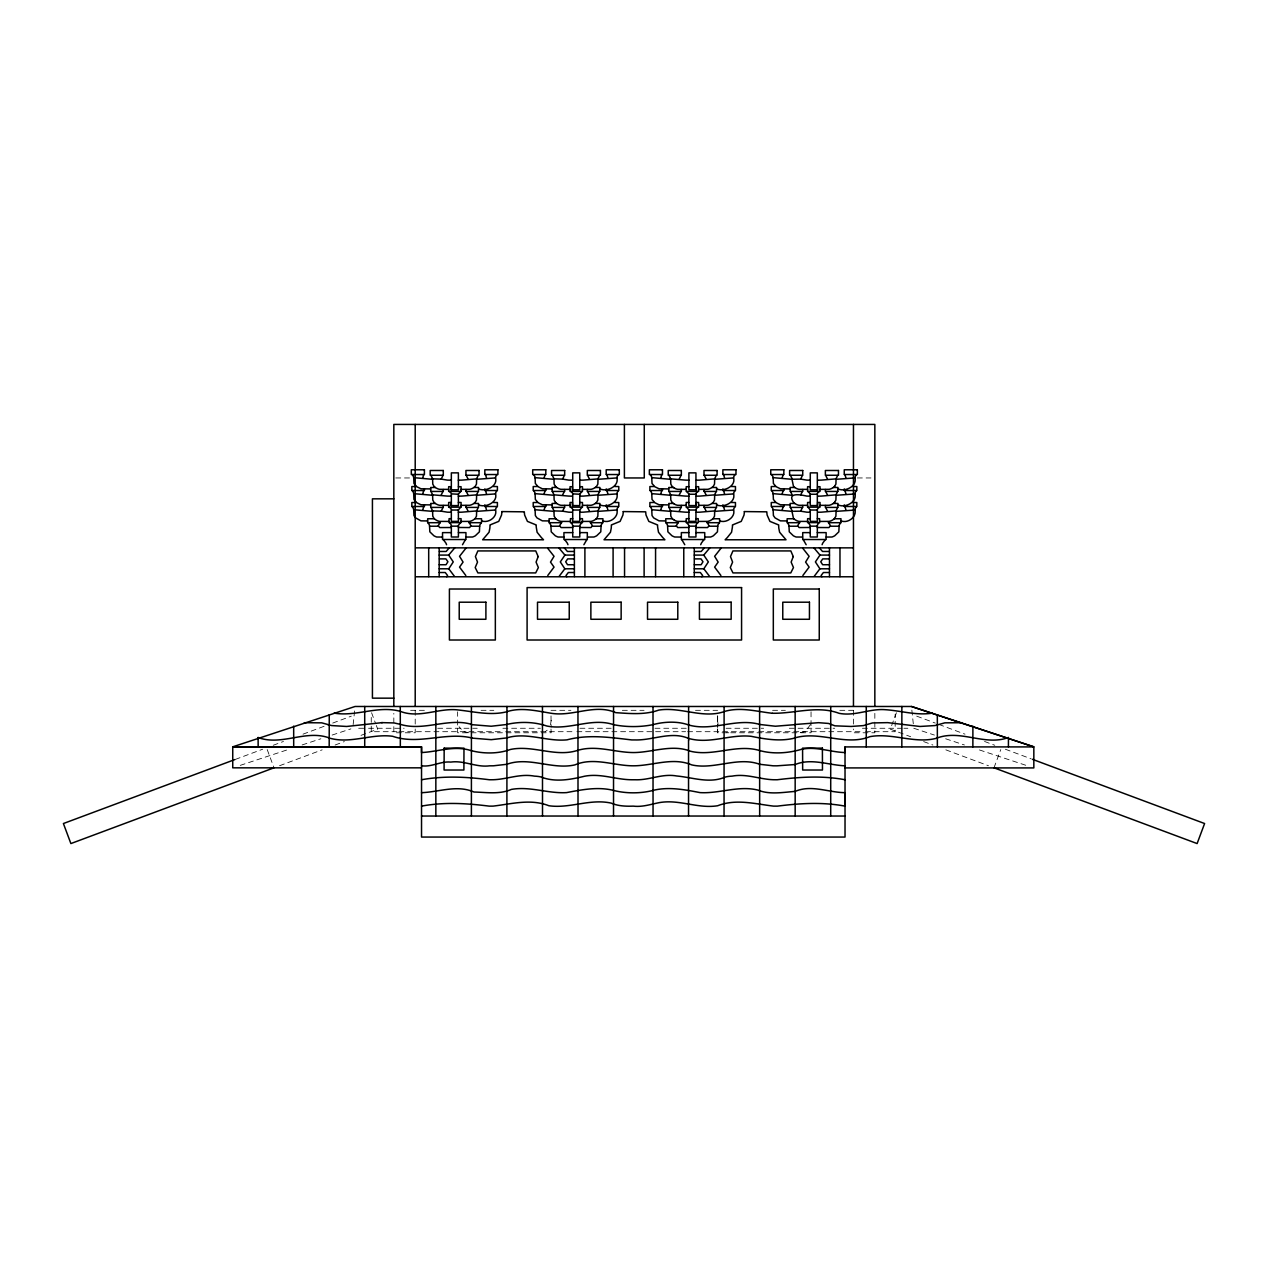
<?xml version="1.0" encoding="UTF-8"?>
<svg xmlns="http://www.w3.org/2000/svg" width="1268" height="1268" viewBox="0 0 1268 1268"><rect width="100%" height="100%" fill="white"/><g stroke="black" fill="none" stroke-linecap="round" stroke-linejoin="round"><path stroke-width="0.75" stroke-dasharray="5 3.75" d="M551.168 720.319L550.534 724.63M353.138 724.63L354.691 710.112M896.428 712.743L890.31 729.148L910.678 736.74M993.985 767.806L1000.785 749.594M810.41 724.63L805.418 731.446L799.696 732.777M545.541 731.446L547.174 730.209M235.341 759.405L262.635 749.229M273.206 745.283L283.461 741.463M303.004 734.172L329.157 724.408M332.723 723.077L351.299 716.151M279.562 765.729L322.151 749.848M335.101 745.029L344.357 741.574M361.015 735.361L377.69 729.148L376.327 725.502M240.238 765.365L287.123 749.895M302.117 744.95L320.867 738.769M332.121 735.06L350.887 728.878M395.759 477.957L411.323 477.957M857.342 477.957L870.957 477.957M410.626 710.318L426.777 710.318M481.063 710.318L493.823 710.318M551.009 710.318L570.933 710.318M622.334 710.318L644.081 710.318M695.498 710.318L717.656 710.318M772.592 710.318L785.367 710.318M839.812 710.318L855.789 710.318M358.685 728.26L366.579 728.26M368.56 728.26L404.112 728.26M437.698 728.26L477.212 728.26M502.889 728.26L540.422 728.26M579.936 728.26L611.541 728.26M655.001 728.26L686.606 728.26M726.104 728.26L763.637 728.26M789.33 728.26L834.756 728.26M862.414 728.26L901.928 728.26M903.894 728.26L907.856 728.26M396.947 731.699L371.255 731.699L371.255 714.201M398.929 731.699L503.713 731.699M505.694 731.699L574.895 731.699M576.861 731.699L685.608 731.699M687.589 731.699L756.774 731.699M758.755 731.699L863.54 731.699M865.521 731.699L895.176 731.699L895.176 714.201M726.897 732.73L728.831 732.777M468.97 732.777L463.248 731.446L459.095 726.754M913.768 728.26L934.405 735.075M945.659 738.784L964.425 744.982M979.435 749.943L1026.319 765.444M916.701 716.151L935.277 723.077M938.843 724.408L964.996 734.172M984.539 741.463L994.794 745.283M1005.365 749.229L1031.138 758.835M923.643 741.574L932.899 745.029M945.849 749.848L988.438 765.729M371.572 712.743L375.645 723.679M267.215 749.594L274.015 767.806M718.132 724.63L717.498 720.319M911.85 710.112L913.388 724.63M874.841 713.361L874.841 732.777L853.459 732.777L853.459 729.037M853.459 710.318L853.459 727.166M811.044 711.823L811.044 732.777L717.498 732.777L717.498 729.037M717.656 715.929L717.656 727.166M717.656 729.037L717.656 732.777M717.498 715.929L717.498 727.166M551.009 715.929L551.168 727.166M551.009 729.037L551.168 732.777L457.637 732.777L457.637 711.823M415.207 710.318L415.207 727.166M415.207 729.037L415.207 732.777L393.825 732.777L393.825 713.361"/><path stroke-width="1.5" d="M364.724 746.884L364.708 706.482M471.427 706.482L471.395 815.784M329.189 746.868L329.252 714.708M428.045 522.812L429.234 524.651A8.448 8.448 0 0 1 429.551 526.204L429.836 531.831L433.941 535.793A20.225 20.225 0 0 0 436.683 537.014L442.532 537.061M451.345 527.52L439.679 527.567L438.268 525.697L440.044 522.606M486.484 477.957L485.739 475.215A6.213 6.213 0 0 0 485.042 474.327M486.484 493.934L485.739 491.191A6.213 6.213 0 0 0 485.042 490.304M486.484 510.021L485.739 507.279A6.213 6.213 0 0 0 485.042 506.392M549.424 522.812L550.613 524.651A8.448 8.448 0 0 1 550.93 526.204L551.215 531.831L555.321 535.793A20.225 20.225 0 0 0 558.063 537.014L563.927 537.061M572.724 527.52L561.058 527.567L559.648 525.697L561.423 522.606M607.863 493.934L607.118 491.191A6.213 6.213 0 0 0 606.421 490.304M607.863 477.957L607.118 475.215A6.213 6.213 0 0 0 606.421 474.327M607.863 510.021L607.118 507.279A6.213 6.213 0 0 0 606.421 506.392M666.096 522.812L667.285 524.651A8.448 8.448 0 0 1 667.602 526.204L667.887 531.831L671.992 535.793A20.225 20.225 0 0 0 674.734 537.014L681.106 537.061M688.889 527.472L677.667 527.567L676.319 525.697L678.095 522.606M724.535 477.957L723.79 475.215A6.213 6.213 0 0 0 723.093 474.327M724.535 493.934L723.79 491.191A6.213 6.213 0 0 0 723.093 490.304M724.535 510.021L723.79 507.279A6.213 6.213 0 0 0 723.093 506.392M787.476 522.812L788.664 524.651A8.448 8.448 0 0 1 788.981 526.204L789.267 531.831L793.372 535.793A20.225 20.225 0 0 0 796.13 537.014L802.486 537.061M810.268 527.472L799.062 527.567L797.699 525.697L799.474 522.606M845.915 493.934L845.17 491.191A6.213 6.213 0 0 0 844.472 490.304M845.915 477.957L845.17 475.215A6.213 6.213 0 0 0 844.472 474.327M845.915 510.021L845.17 507.279A6.213 6.213 0 0 0 844.472 506.392M448.666 505.361L439.6 505.298A11.761 11.761 0 0 1 437.508 504.664L436.255 504.046A13.108 13.108 0 0 1 434.052 502.382L432.768 500.083L432.578 494.583M448.666 489.385L439.6 489.321A11.761 11.761 0 0 1 437.508 488.687L436.255 488.069A13.108 13.108 0 0 1 434.052 486.405L432.768 484.107L432.578 478.559M448.666 521.449L439.6 521.386A11.761 11.761 0 0 1 437.508 520.752L436.255 520.134A13.108 13.108 0 0 1 434.052 518.469L432.768 516.171L432.578 510.624M555.463 486.373L554.148 484.107L553.957 478.559M555.463 502.35L554.148 500.083L553.957 494.583M555.463 518.438L554.148 516.171L553.957 510.624M674.322 504.03A13.108 13.108 0 0 1 672.103 502.382L670.82 500.083L670.629 494.583M674.322 488.053A13.108 13.108 0 0 1 672.103 486.405L670.82 484.107L670.629 478.559M674.322 520.118A13.108 13.108 0 0 1 672.103 518.469L670.82 516.171L670.629 510.624M792.009 478.559L790.503 475.452M792.009 494.583L790.503 491.429M792.009 510.624L790.503 507.517M450.917 480.16A105.339 105.339 0 0 1 447.35 480.112L441.232 479.114L443.055 475.262M441.201 495.011L443.055 491.239M450.917 512.224A105.339 105.339 0 0 1 447.35 512.177L441.232 511.178L443.055 507.311M572.296 480.16A105.339 105.339 0 0 1 568.73 480.112L562.612 479.114L564.434 475.262M562.58 495.011L564.434 491.239M572.296 512.224A105.339 105.339 0 0 1 568.73 512.177L562.612 511.178L564.434 507.311M679.252 479.035L681.106 475.262M679.252 495.011L681.106 491.239M679.252 511.099L681.106 507.311M810.347 480.16A105.339 105.339 0 0 1 806.781 480.112L800.663 479.114L802.486 475.262M800.631 495.011L802.486 491.239M810.347 512.224A105.339 105.339 0 0 1 806.781 512.177L800.663 511.178L802.486 507.311M432.562 479.304L413.701 477.656L413.954 483.488L416.807 486.754L420.96 488.782L430.708 488.925M432.562 495.281L413.701 493.648L413.954 499.465L416.807 502.73L420.96 504.759L430.708 504.902M432.562 511.369L413.701 509.72L413.954 515.553L415.587 517.883L420.96 520.847L427.554 520.942M553.957 479.304L535.08 477.656L535.35 483.488L538.187 486.754L542.339 488.782L552.087 488.925M553.957 495.281L535.08 493.648L535.35 499.465L538.187 502.73L542.339 504.759L552.087 504.902M553.957 511.369L535.08 509.72L535.35 515.553L536.966 517.883L542.339 520.847L548.933 520.942M670.629 479.304L651.752 477.656L652.021 483.488L654.859 486.754L659.011 488.782L668.759 488.925M670.629 495.281L651.752 493.648L652.021 499.465L654.859 502.73L659.011 504.759L668.759 504.902M670.629 511.369L651.752 509.72L652.021 515.553L653.638 517.883L659.011 520.847L665.605 520.942M792.009 479.304L773.131 477.656L773.401 483.488L776.238 486.754L780.391 488.782L790.138 488.925M792.009 495.281L773.131 493.648L773.401 499.465L776.238 502.73L780.391 504.759L790.138 504.902M792.009 511.369L773.131 509.72L773.401 515.553L775.033 517.883L780.391 520.847L786.984 520.942M461.076 489.385L469.62 489.321A11.761 11.761 0 0 0 471.728 488.687L472.964 488.069A13.108 13.108 0 0 0 475.183 486.405L476.467 484.107L476.657 478.559M461.076 505.361L469.62 505.298A11.761 11.761 0 0 0 471.728 504.664L472.964 504.046A13.108 13.108 0 0 0 475.183 502.382L476.467 500.083L476.657 494.536M460.569 521.449L469.62 521.386A11.761 11.761 0 0 0 471.728 520.752L472.964 520.134A13.108 13.108 0 0 0 475.183 518.469L476.467 516.171L476.657 510.624M582.456 489.385L591.015 489.321A11.761 11.761 0 0 0 593.107 488.687L594.359 488.069A13.108 13.108 0 0 0 596.562 486.405L597.846 484.107L598.036 478.559M582.456 505.361L591.015 505.298A11.761 11.761 0 0 0 593.107 504.664L594.359 504.046A13.108 13.108 0 0 0 596.562 502.382L597.846 500.083L598.036 494.536M581.949 521.449L591.015 521.386A11.761 11.761 0 0 0 593.107 520.752L594.359 520.134A13.108 13.108 0 0 0 596.562 518.469L597.846 516.171L598.036 510.624M698.62 489.385L707.671 489.321A11.761 11.761 0 0 0 709.779 488.687L711.015 488.069A13.108 13.108 0 0 0 713.234 486.405L714.518 484.107L714.708 478.559M698.62 505.361L707.671 505.298A11.761 11.761 0 0 0 709.779 504.664L711.015 504.046A13.108 13.108 0 0 0 713.234 502.382L714.518 500.083L714.708 494.536M698.62 521.449L707.671 521.386A11.761 11.761 0 0 0 709.779 520.752L711.015 520.134A13.108 13.108 0 0 0 713.234 518.469L714.518 516.171L714.708 510.624M834.582 486.373L835.897 484.107L836.087 478.559M834.582 502.35L835.897 500.083L836.087 494.536M834.582 518.438L835.897 516.171L836.087 510.624M795.163 815.784L795.163 724.662M695.942 526.474L696.005 525.507A3.709 3.709 0 0 1 696.37 524.366L697.495 522.733M817.321 526.474L817.385 525.507A3.709 3.709 0 0 1 817.749 524.366L818.874 522.733M458.398 526.157L451.345 526.157L451.345 536.998L458.398 536.998L458.445 525.348L460.3 522.733M579.777 526.157L572.724 526.157L572.724 536.998L579.777 536.998L579.825 525.348L581.679 522.733M688.889 502.477L686.21 502.477L686.21 507.168L698.62 507.168L698.62 502.477L696.275 502.477L696.275 505.583L688.889 505.583L688.841 493.886L686.59 491.477M697.86 507.248L696.322 508.658A2.219 2.219 0 0 0 695.958 509.641L695.942 521.386L688.889 521.37L688.889 509.863L686.59 507.248M810.268 502.477L807.589 502.477L807.589 507.168L820.016 507.168L820.016 502.477L817.654 502.477L817.654 505.583L810.268 505.583L810.22 493.886L807.97 491.477M819.255 507.248L817.717 508.658A2.219 2.219 0 0 0 817.337 509.641L817.321 521.386L810.268 521.37L810.268 509.863L807.97 507.248M695.942 505.615L695.958 493.87A2.219 2.219 0 0 1 696.322 492.887L697.86 491.477M817.321 505.615L817.337 493.87A2.219 2.219 0 0 1 817.701 492.887L819.255 491.477M449.411 507.248L450.964 508.658A2.219 2.219 0 0 1 451.329 509.641L451.345 521.386L458.398 521.37L458.398 509.863L460.696 507.248M570.806 507.248L572.344 508.658A2.219 2.219 0 0 1 572.708 509.641L572.724 521.386L579.777 521.37L579.777 509.863L582.075 507.248M476.657 478.749L478.179 475.452M476.657 494.726L478.179 491.429M476.657 510.798L478.179 507.517M598.068 478.654L599.558 475.452M598.068 494.631L599.558 491.429M598.068 510.719L599.558 507.517M714.708 478.749L716.23 475.452M714.708 494.726L716.23 491.429M714.708 510.798L716.23 507.517M836.103 478.749L837.609 475.452M836.103 494.726L837.609 491.429M836.103 510.798L837.609 507.517M462.503 544.717L465.514 539.518M583.882 544.717L586.91 539.518M469.192 522.606L470.967 525.697L469.62 527.567L458.398 527.472M590.571 522.606L592.346 525.697L590.999 527.567L579.777 527.472M707.243 522.606L709.018 525.697L707.607 527.567L695.942 527.52M828.622 522.606L830.397 525.697L828.987 527.567L817.321 527.52M446.78 576.781L447.556 575.498L445.258 572.518L439.188 572.518M701.854 576.781L702.63 575.498L700.348 572.518L694.278 572.518M439.188 568.793L448.761 568.793L453.262 561.914L448.682 555.083L439.188 555.083M694.278 568.793L703.835 568.793L708.352 561.914L703.756 555.083L694.278 555.083M574.388 555.083L564.91 555.083L560.313 561.914L564.831 568.793L574.388 568.793M829.478 555.083L819.984 555.083L815.403 561.914L819.905 568.793L829.478 568.793M547.76 575.498L554.037 567.113L550.502 562.089L554.037 556.319L547.76 548.347M802.85 575.498L809.127 567.113L805.592 562.089L809.127 556.319L802.85 548.347M559.204 576.243L564.831 568.793M814.278 576.243L819.905 568.793M465.816 548.347L459.539 556.319L463.074 562.089L459.539 567.113L465.816 575.498M720.906 548.347L714.629 556.319L718.163 562.089L714.629 567.113L720.906 575.498M448.682 555.083L454.752 547.855M703.756 555.083L709.826 547.855M449.268 547.855L446.146 551.469L439.425 551.469M704.342 547.855L701.236 551.469L694.499 551.469M704.057 539.518L701.521 542.878A9.938 9.938 0 0 0 700.713 544.717M825.436 539.518L822.9 542.878A9.938 9.938 0 0 0 822.092 544.717M937.226 738.055C915.417 744.332 892.498 732.539 869.927 736.645C845.36 746.456 819.667 730.431 794.545 737.992M497.04 474.533L495.851 476.372A8.448 8.448 0 0 0 495.534 477.925L476.657 479.304M497.04 490.51L495.851 492.349A8.448 8.448 0 0 0 495.534 493.902L476.657 495.281M497.04 506.598L495.851 508.436A8.448 8.448 0 0 0 495.534 509.99L476.657 511.369M481.19 522.812L480.001 524.651A8.448 8.448 0 0 0 479.684 526.204L479.399 531.831L475.294 535.793A20.225 20.225 0 0 1 472.536 537.014L466.18 537.061M618.419 474.533L617.231 476.372A8.448 8.448 0 0 0 616.914 477.925L598.052 479.304M618.419 490.51L617.231 492.349A8.448 8.448 0 0 0 616.914 493.902L598.052 495.281M618.419 506.598L617.231 508.436A8.448 8.448 0 0 0 616.914 509.99L598.052 511.369M602.569 522.812L601.381 524.651A8.448 8.448 0 0 0 601.064 526.204L600.778 531.831L596.673 535.793A20.225 20.225 0 0 1 593.931 537.014L587.559 537.061M735.091 474.533L733.903 476.372A8.448 8.448 0 0 0 733.586 477.925L714.708 479.304M735.091 490.51L733.903 492.349A8.448 8.448 0 0 0 733.586 493.902L714.708 495.281M735.091 506.598L733.903 508.436A8.448 8.448 0 0 0 733.586 509.99L714.708 511.369M719.241 522.812L718.053 524.651A8.448 8.448 0 0 0 717.736 526.204L717.45 531.831L713.345 535.793A20.225 20.225 0 0 1 710.603 537.014L704.739 537.061M856.486 474.533L855.282 476.372A8.448 8.448 0 0 0 854.965 477.925L836.103 479.304M856.486 490.51L855.282 492.349A8.448 8.448 0 0 0 854.965 493.902C857.2 501.557 845.93 508.42 837.958 504.902M856.486 506.598L855.282 508.436A8.448 8.448 0 0 0 854.965 509.99C856.883 516.25 848.593 523.716 841.112 520.942M840.621 522.812L839.432 524.651A8.448 8.448 0 0 0 839.115 526.204L838.83 531.831L834.724 535.793A20.225 20.225 0 0 1 831.982 537.014L826.134 537.061M506.835 724.488L491.16 726.231L472.029 724.678M460.696 491.477L458.398 494.092L458.382 505.615L451.012 505.583L451.012 502.477L448.666 502.477L448.666 507.168L461.076 507.168L461.076 502.477L458.398 502.477M582.075 491.477L579.777 494.092L579.761 505.615L572.391 505.583L572.391 502.477L570.045 502.477L570.045 507.168L582.456 507.168L582.456 502.477L579.777 502.477M476.594 478.876L461.885 480.112A105.339 105.339 0 0 1 458.319 480.16M476.594 510.925L461.885 512.177A105.339 105.339 0 0 1 458.319 512.224M598.036 478.892L583.264 480.112A105.339 105.339 0 0 1 579.698 480.16M598.036 510.956L583.264 512.177A105.339 105.339 0 0 1 579.698 512.224M714.645 478.876L699.936 480.112A105.339 105.339 0 0 1 696.37 480.16M714.645 510.925L699.936 512.177A105.339 105.339 0 0 1 696.37 512.224M836.024 478.876L821.315 480.112A105.339 105.339 0 0 1 817.749 480.16M836.024 510.925L821.315 512.177A105.339 105.339 0 0 1 817.749 512.224M653.036 724.63C664.099 721.619 677.73 721.001 688.572 724.963M937.353 737.913C960.906 729.306 985.014 746.25 1008.393 737.532M506.899 764.255C529.089 756.267 552.198 770.009 574.832 764.905C593.773 756.822 614.013 765.84 633.271 765.809C652.544 765.856 672.801 756.822 691.742 764.905C714.359 770.009 737.469 756.267 759.659 764.255M479.637 526.22L470.967 526.22M601.016 526.22L592.346 526.22M717.736 526.204L709.018 526.22M839.067 526.22L830.397 526.22M653.004 724.662C640.435 727.214 626.138 727.214 613.553 724.662M506.883 737.913L491.239 739.672L472.029 738.119M506.946 737.833C526.997 731.874 546.762 741.843 567.002 739.846C588.415 734.156 610.114 737.437 631.765 739.926A33.253 6.229 0 0 0 632.922 739.926L633.635 739.926A33.253 6.229 0 0 0 634.793 739.926C652.687 740.56 670.994 730.875 688.572 738.42M506.946 724.393C519.928 721.413 534.24 721.761 546.777 726.009C569.475 730.637 591.268 717.26 613.538 724.63M724.06 777.553C708.543 783.576 692.328 777.395 676.732 775.984C662.039 773.306 649.311 780.406 635.014 779.757A39.72 7.45 0 0 1 633.715 779.757L632.843 779.757A39.72 7.45 0 0 1 631.559 779.757C615.741 779.661 600.826 773.131 584.596 776.222C571.044 779.503 556.113 782.324 542.498 777.553M653.052 790.424C640.641 793.625 625.932 793.625 613.522 790.424M795.194 764.509C811.425 757.836 828.575 765.206 845.027 765.793M653.083 790.392C668.49 786.54 684.783 789.631 700.015 792.611C719.431 793.784 738.372 785.304 757.868 790.075C769.311 794.877 783.196 792.31 795.194 791.39C811.361 784.385 828.448 792.516 845.027 792.674L845.027 806.115C822.361 801.931 800.14 803.262 777.379 806.131A54.73 10.255 0 0 1 773.48 806.115C755.126 803.928 735.9 798.586 717.656 805.751C697.765 808.936 679.458 799.125 659.471 802.596C650.769 804.277 642.416 807.256 633.271 806.131C625.695 806.385 618.102 806.099 611.144 803.104C589.874 798.46 570.061 808.746 548.901 805.751C530.61 798.507 511.464 803.991 493.094 806.115A54.73 10.255 0 0 1 489.194 806.131C466.434 803.278 444.212 801.931 421.547 806.115M506.899 764.287L493.506 765.793A57.393 10.762 0 0 1 489.591 765.824C476.134 767.615 464.246 760.198 450.806 762.084C440.63 761.038 431.817 767.267 421.531 765.793M794.545 738.119C780.153 741.685 765.27 739.196 751.195 736.312C730.019 734.029 709.811 744.427 688.619 738.436M794.545 724.678L775.398 726.231L759.675 724.456M794.529 724.535L818.542 722.681L828.48 723.442L834.962 725.835L851.082 726.453L863.413 725.597L872.511 722.934L887.663 722.633L919.934 726.469L934.976 725.565L944.834 722.839L962.254 722.712M234.849 759.58L63.4 823.534L70.881 843.569L274.015 767.806M724.044 777.538L724.202 777.49A11.285 2.124 0 0 1 732.127 776.127C746.392 773.448 759.263 779.218 773.084 779.725A57.218 10.73 0 0 0 777.189 779.757C800.013 776.951 822.298 775.493 845.027 779.741M431.057 475.452L432.562 478.844L441.232 479.114M431.057 491.429L432.562 494.821L447.35 496.089A105.339 105.339 0 0 0 450.917 496.137M431.057 507.517L432.562 510.909L441.232 511.178M552.436 475.452L553.942 478.844L562.612 479.114M552.436 491.429L553.942 494.821L568.73 496.089A105.339 105.339 0 0 0 572.296 496.137M552.436 507.517L553.942 510.909L562.612 511.178M669.108 475.452L670.614 478.844L685.402 480.112A105.339 105.339 0 0 0 688.968 480.16M669.108 491.429L670.614 494.821L685.402 496.089A105.339 105.339 0 0 0 688.968 496.137M669.108 507.517L670.614 510.909L685.402 512.177A105.339 105.339 0 0 0 688.968 512.224M792.009 479.241L800.663 479.114M807.589 505.361L799.046 505.298A11.761 11.761 0 0 1 796.954 504.664L795.702 504.046A13.108 13.108 0 0 1 793.483 502.382C786.826 492.142 800.377 494.663 806.781 496.089A105.339 105.339 0 0 0 810.347 496.137M792.009 511.305L800.663 511.178M258.086 738.467L259.369 738.055M795.163 764.525L776.983 765.824A57.393 10.762 0 0 1 773.052 765.793L759.659 764.287M854.806 493.965L836.103 495.281M854.806 510.053L836.103 511.369M932.408 713.139C916.288 715.707 901.12 710.73 885.444 709.7C869.563 708.384 855.282 716.42 839.21 713.345C817.385 705.182 794.751 713.662 772.45 713.266M476.594 494.853L461.885 496.089A105.339 105.339 0 0 1 458.319 496.137M598.036 494.869L583.264 496.089A105.339 105.339 0 0 1 579.698 496.137M714.645 494.853L699.936 496.089A105.339 105.339 0 0 1 696.37 496.137M836.024 494.853L821.315 496.089A105.339 105.339 0 0 1 817.749 496.137M421.531 792.674C438.982 792.072 456.908 784.543 473.978 792.024C486.31 792.326 499.782 794.592 511.353 789.409C530.167 786.081 547.919 793.72 566.558 792.611C581.838 789.71 597.894 786.493 613.522 790.408M421.531 779.741C444.291 775.683 466.545 776.856 489.369 779.757A57.218 10.73 0 0 0 493.474 779.725C507.295 779.234 520.165 773.432 534.43 776.127A11.285 2.124 0 0 1 542.371 777.49L542.514 777.538M304.304 722.712L321.739 722.839L331.598 725.565L346.624 726.469L382.381 722.617M416.078 486.5L411.831 486.563L411.831 490.51L424.415 490.51L424.415 488.925M537.458 486.5L533.21 486.563L533.21 490.51L545.795 490.51L545.795 488.925M654.13 486.5L649.882 486.563L649.882 490.51L662.467 490.51L662.467 488.925M775.509 486.5L771.261 486.563L771.261 490.51L783.846 490.51L783.846 488.925M416.078 502.477L411.831 502.54L411.831 506.487L424.415 506.487L424.415 504.902M537.458 502.477L533.21 502.54L533.21 506.487L545.795 506.487L545.795 504.902M654.13 502.477L649.882 502.54L649.882 506.487L662.467 506.487L662.467 504.902M775.509 502.477L771.261 502.54L771.261 506.487L783.846 506.487L783.846 504.902M438.268 526.22L429.598 526.22M559.648 526.22L550.978 526.22M676.319 526.22L667.65 526.22M797.699 526.22L789.029 526.22M478.527 488.925C486.278 492.19 497.896 485.85 495.534 477.957M599.907 488.925C607.768 492.333 619.149 485.707 616.914 477.957M716.579 488.925C724.329 492.19 735.947 485.85 733.586 477.957M837.958 488.925C845.819 492.333 857.2 485.707 854.965 477.957M478.527 504.902C486.278 508.167 497.896 501.827 495.534 493.934M599.907 504.902C607.768 508.309 619.149 501.684 616.914 493.934M716.579 504.902C724.329 508.167 735.947 501.827 733.586 493.934M481.681 520.942C488.957 523.525 497.595 516.488 495.534 510.021M603.061 520.942C610.431 523.605 618.863 516.377 616.914 510.021M719.733 520.942C727.008 523.525 735.662 516.488 733.586 510.021M458.398 486.706L461.076 486.706L461.076 491.413L448.666 491.413L448.666 486.706L451.012 486.706L451.012 489.813L458.398 489.813L458.382 472.869L451.345 472.869L451.345 489.86M579.777 486.706L582.456 486.706L582.456 491.413L570.045 491.413L570.045 486.706L572.391 486.706L572.391 489.813L579.777 489.813L579.761 472.869L572.724 472.869L572.724 489.86M688.889 486.706L686.21 486.706L686.21 491.413L698.62 491.413L698.62 486.706L696.275 486.706L696.275 489.813L688.889 489.813L688.904 472.869L695.942 472.869L695.942 489.86M810.268 486.706L807.589 486.706L807.589 491.413L820.016 491.413L820.016 486.706L817.654 486.706L817.654 489.813L810.268 489.813L810.284 472.869L817.321 472.869L817.321 489.86M435.289 487.483L430.708 487.483L430.708 491.429L443.293 491.429L443.293 489.527M473.947 487.483L478.527 487.483L478.527 491.429L465.942 491.429L465.942 489.527M556.668 487.483L552.087 487.483L552.087 491.429L564.672 491.429L564.672 489.527M595.326 487.483L599.907 487.483L599.907 491.429L587.322 491.429L587.322 489.527M673.34 487.483L668.759 487.483L668.759 491.429L681.344 491.429L681.344 489.527M711.998 487.483L716.579 487.483L716.579 491.429L703.994 491.429L703.994 489.527M794.719 487.483L790.138 487.483L790.138 491.429L802.723 491.429L802.723 489.527M833.377 487.483L837.958 487.483L837.958 491.429L825.373 491.429L825.373 489.527M570.045 489.385L560.995 489.321A11.761 11.761 0 0 1 558.887 488.687L557.651 488.069A13.108 13.108 0 0 1 555.432 486.405M686.21 489.385L677.667 489.321A11.761 11.761 0 0 1 675.559 488.687L674.322 488.069M807.589 489.385L799.046 489.321A11.761 11.761 0 0 1 796.954 488.687L795.702 488.069A13.108 13.108 0 0 1 793.483 486.405L792.024 479.462M820.016 489.385L829.066 489.321A11.761 11.761 0 0 0 831.158 488.687L832.41 488.069A13.108 13.108 0 0 0 834.613 486.405M449.411 491.477L450.964 492.887A2.219 2.219 0 0 1 451.329 493.87L458.382 494.251M570.806 491.477L572.344 492.887A2.219 2.219 0 0 1 572.708 493.87L579.761 494.251M688.904 494.251L695.942 494.251M810.284 494.251L817.321 494.251M393.825 498.831L372.427 498.831L372.427 698.161L393.825 698.161M435.289 503.459L430.708 503.459L430.708 507.406L443.293 507.406L443.293 505.504M473.947 503.459L478.527 503.459L478.527 507.406L465.942 507.406L465.942 505.504M556.668 503.459L552.087 503.459L552.087 507.406L564.672 507.406L564.672 505.504M595.326 503.459L599.907 503.459L599.907 507.406L587.322 507.406L587.322 505.504M673.34 503.459L668.759 503.459L668.759 507.406L681.344 507.406L681.344 505.504M711.998 503.459L716.579 503.459L716.579 507.406L703.994 507.406L703.994 505.504M794.719 503.459L790.138 503.459L790.138 507.406L802.723 507.406L802.723 505.504M833.377 503.459L837.958 503.459L837.958 507.406L825.373 507.406L825.373 505.504M570.045 505.361L560.995 505.298A11.761 11.761 0 0 1 558.887 504.664L557.651 504.046A13.108 13.108 0 0 1 555.432 502.382M686.21 505.361L677.667 505.298A11.761 11.761 0 0 1 675.559 504.664L674.322 504.046M820.016 505.361L829.066 505.298A11.761 11.761 0 0 0 831.158 504.664L832.41 504.046A13.108 13.108 0 0 0 834.613 502.382M451.345 510.021L458.398 510.037M572.724 510.021L579.777 510.037M688.904 510.021L695.942 510.021M810.284 510.021L817.321 510.021M434.401 518.755L427.681 518.755L427.681 522.701L440.265 522.701L440.265 521.782M451.345 518.675L449.078 518.675L449.078 522.622L461.076 522.622L461.076 518.675L458.398 518.675M474.834 518.755L481.539 518.755L481.539 522.701L468.97 522.701L468.97 521.782M555.78 518.755L549.06 518.755L549.06 522.701L561.645 522.701L561.645 521.782M572.724 518.675L570.457 518.675L570.457 522.622L582.456 522.622L582.456 518.675L579.777 518.675M596.214 518.755L602.934 518.755L602.934 522.701L590.349 522.701L590.349 521.782M672.452 518.755L665.732 518.755L665.732 522.701L678.317 522.701L678.317 521.782M688.889 518.675L686.21 518.675L686.21 522.622L698.208 522.622L698.208 518.675L695.942 518.675M712.885 518.755L719.606 518.755L719.606 522.701L707.021 522.701L707.021 521.782M793.831 518.755L787.127 518.755L787.127 522.701L799.696 522.701L799.696 521.782M810.268 518.675L807.589 518.675L807.589 522.622L819.588 522.622L819.588 518.675L817.321 518.675M834.265 518.755L840.985 518.755L840.985 522.701L828.4 522.701L828.4 521.782M570.045 521.449L560.995 521.386A11.761 11.761 0 0 1 558.887 520.752L557.651 520.134A13.108 13.108 0 0 1 555.432 518.469M686.717 521.449L677.667 521.386A11.761 11.761 0 0 1 675.559 520.752L674.322 520.134M808.096 521.449L799.046 521.386A11.761 11.761 0 0 1 796.954 520.752L795.702 520.134A13.108 13.108 0 0 1 793.483 518.469L792.024 511.527M820.016 521.449L829.066 521.386A11.761 11.761 0 0 0 831.158 520.752L832.41 520.134A13.108 13.108 0 0 0 834.613 518.469M688.889 526.157L695.942 526.157L695.942 536.998L688.889 536.998L688.841 525.348L686.987 522.733M810.268 526.157L817.321 526.157L817.321 536.998L810.268 536.998L810.22 525.348L808.366 522.733M451.345 532.623L442.532 532.623L442.532 539.518L465.942 539.518L465.942 532.623L458.398 532.623M572.724 532.623L563.927 532.623L563.927 539.518L587.322 539.518L587.322 532.623L579.777 532.623M688.889 532.623L681.344 532.623L681.344 539.518L704.739 539.518L704.739 532.623L695.942 532.623M810.268 532.623L802.723 532.623L802.723 539.518L826.134 539.518L826.134 532.623L817.321 532.623M415.682 547.855L852.984 547.855M574.166 551.469L567.43 551.469L564.323 547.855M829.24 551.469L822.52 551.469L819.397 547.855M439.425 558.887L445.924 558.887L447.905 561.772L446.035 564.736L439.188 564.736M574.166 558.887L567.668 558.887L565.686 561.772L567.541 564.736L574.388 564.736M694.499 558.887L700.998 558.887L702.979 561.772L701.125 564.736L694.278 564.736M829.24 558.887L822.742 558.887L820.761 561.772L822.631 564.736L829.478 564.736M574.388 572.518L568.333 572.518L566.035 575.498L566.812 576.781M829.478 572.518L823.408 572.518L821.109 575.498L821.886 576.781M415.682 576.781L852.984 576.781M845.027 767.917L1033.832 767.917L1033.832 746.915L845.027 746.915L845.027 837.054L421.531 837.054L421.531 746.836L232.741 746.836L232.741 767.837L421.531 767.837M421.531 816.037L845.027 816.037M381.509 722.617L394.063 722.934L400.292 724.329M852.587 486.5L856.835 486.563L856.835 490.51L844.25 490.51L844.25 488.925M731.208 486.5L735.456 486.563L735.456 490.51L722.871 490.51L722.871 488.925M614.536 486.5L618.784 486.563L618.784 490.51L606.199 490.51L606.199 488.925M493.157 486.5L497.405 486.563L497.405 490.51L484.82 490.51L484.82 488.925M852.587 502.477L856.835 502.54L856.835 506.487L844.25 506.487L844.25 504.902M731.208 502.477L735.456 502.54L735.456 506.487L722.871 506.487L722.871 504.902M614.536 502.477L618.784 502.54L618.784 506.487L606.199 506.487L606.199 504.902M493.157 502.477L497.405 502.54L497.405 506.487L484.82 506.487L484.82 504.902M772.26 713.266C757.075 711.617 740.861 706.831 725.106 711.285C703.249 719.352 680.948 706.498 658.742 710.096C645.158 715.009 630.085 713.599 615.82 712.664C595.057 703.534 573.453 716.563 552.04 713.409C537.125 711.079 521.148 706.847 506.249 711.903C489.369 715.944 472.346 711.205 455.608 709.715C437.048 708.574 418.567 718.481 400.276 711.348C377.991 705.151 356.625 716.88 334.15 713.139M911.47 706.482L1033.832 746.836L911.454 706.482L355.072 706.482L232.741 746.836L421.531 746.836L421.531 752.542C437.111 751.813 452.232 745.933 468.114 749.753C481.301 753.889 497.468 754.238 510.529 749.436C533.305 744.76 555.701 757.709 578.018 750.26C596.832 744.839 615.265 752.621 633.905 752.558C652.592 752.384 672.183 743.92 690.632 751.29C713.298 756.631 735.567 744.205 758.232 750.133C772.038 754.397 788.173 753.366 801.947 749.182C816.798 746.345 830.508 752.162 845.027 752.542L845.027 746.915M1032.406 759.31L1204.6 823.534L1197.119 843.569L993.985 767.806M471.854 724.472C448.698 717.323 423.671 731.62 400.308 724.329M472.029 737.992C445.433 731.573 418.741 745.362 392.62 736.28C371.318 733.443 350.269 744.221 329.331 738.055M258.165 737.532C281.544 746.25 305.651 729.322 329.204 737.913M688.619 724.979C712.442 731.715 735.979 717.72 759.611 724.393M771.626 474.533L772.814 476.372A8.448 8.448 0 0 1 773.131 477.925M771.626 490.51L772.814 492.349A8.448 8.448 0 0 1 773.131 493.902M771.626 506.598L772.814 508.436A8.448 8.448 0 0 1 773.131 509.99M650.246 474.533L651.435 476.372A8.448 8.448 0 0 1 651.752 477.925M650.246 490.51L651.435 492.349A8.448 8.448 0 0 1 651.752 493.902M650.246 506.598L651.435 508.436A8.448 8.448 0 0 1 651.752 509.99M533.574 474.533L534.763 476.372A8.448 8.448 0 0 1 535.08 477.925M533.574 490.51L534.763 492.349A8.448 8.448 0 0 1 535.08 493.902M533.574 506.598L534.763 508.436A8.448 8.448 0 0 1 535.08 509.99M412.195 474.533L413.384 476.372A8.448 8.448 0 0 1 413.701 477.925M412.195 490.51L413.384 492.349A8.448 8.448 0 0 1 413.701 493.902M412.195 506.598L413.384 508.436A8.448 8.448 0 0 1 413.701 509.99M825.611 475.262L827.465 479.035M825.611 491.239L827.465 495.011M825.611 507.311L827.465 511.099M704.231 475.262L706.086 479.035M704.231 491.239L706.086 495.011M704.231 507.311L706.086 511.099M587.559 475.262L589.414 479.035M587.559 491.239L589.414 495.011M587.559 507.311L589.414 511.099M466.18 475.262L468.035 479.035M466.18 491.239L468.035 495.011M466.18 507.311L468.035 511.099M564.609 539.518L567.145 542.878A9.938 9.938 0 0 1 567.953 544.717M443.229 539.518L445.765 542.878A9.938 9.938 0 0 1 446.574 544.717M813.913 547.855L819.984 555.083M558.839 547.855L564.91 555.083M803.151 539.518L806.163 544.717M681.756 539.518L684.783 544.717M571.171 522.733L572.296 524.366A3.709 3.709 0 0 1 572.66 525.507L572.724 526.474M449.791 522.733L450.917 524.366A3.709 3.709 0 0 1 451.281 525.507L451.345 526.474M703.835 568.793L709.462 576.243M448.761 568.793L454.388 576.243M782.197 477.957L782.927 475.215A6.213 6.213 0 0 1 783.624 474.327M782.197 493.934L782.927 491.191A6.213 6.213 0 0 1 783.624 490.304M782.197 510.021L782.927 507.279A6.213 6.213 0 0 1 783.624 506.392M660.802 477.957L661.547 475.215A6.213 6.213 0 0 1 662.245 474.327M660.802 493.934L661.547 491.191A6.213 6.213 0 0 1 662.245 490.304M660.802 510.021L661.547 507.279A6.213 6.213 0 0 1 662.245 506.392M544.13 477.957L544.875 475.215A6.213 6.213 0 0 1 545.573 474.327M544.13 493.934L544.875 491.191A6.213 6.213 0 0 1 545.573 490.304M544.13 510.021L544.875 507.279A6.213 6.213 0 0 1 545.573 506.392M422.751 477.957L423.496 475.215A6.213 6.213 0 0 1 424.194 474.327M422.751 493.934L423.496 491.191A6.213 6.213 0 0 1 424.194 490.304M422.751 510.021L423.496 507.279A6.213 6.213 0 0 1 424.194 506.392M937.369 746.868L937.321 714.708M901.833 746.884L901.865 706.482M1008.456 737.5L1008.409 746.836M972.889 726.12L972.873 746.868M874.841 706.371L874.841 424.431L393.825 424.431L393.825 706.371M866.282 706.482L866.234 746.9M853.459 424.431L853.459 706.371M839.971 547.855L839.971 576.623M830.714 706.482L830.714 815.784M829.478 547.855L829.478 576.623M795.147 706.482L795.147 725.423M759.659 815.784L759.611 706.482M724.107 706.482L724.044 815.768M694.278 547.855L694.278 576.623M688.619 706.482L688.619 740.56M688.54 740.575L688.54 815.768M683.769 547.855L683.769 576.623M655.572 547.855L655.572 576.623M653.004 706.482L653.052 815.752M644.271 424.431L644.271 477.957L624.395 477.957L624.395 424.431M644.112 547.855L644.112 576.623M624.553 547.855L624.553 576.623M613.553 706.482L613.522 815.752M613.094 547.855L613.094 576.623M584.897 547.855L584.897 576.623M577.954 706.482L578.018 815.768M574.388 547.855L574.388 576.623M572.724 494.251L572.724 505.615M542.514 815.768L542.45 706.482M506.946 706.482L506.899 815.784M451.345 494.251L451.345 505.615M439.188 547.855L439.188 576.623M435.843 706.482L435.843 815.784M428.695 547.855L428.695 576.623M415.207 424.431L415.207 706.371M400.276 706.482L400.339 746.9M293.669 726.12L293.701 746.868M258.101 737.5L258.165 746.836M444.165 748.136L444.085 770.025L463.898 770.025L463.977 748.136L444.165 748.136M501.874 511.575L501.859 511.828A33.65 33.65 0 0 1 501.526 515.077L498.736 521.386L489.987 524.952A47.201 47.201 0 0 1 489.86 528.17L489.052 532.243L482.648 539.772L543.528 539.772A88.728 88.728 0 0 1 541.167 537.315L537.109 532.243L536.253 527.092A47.962 47.962 0 0 1 536.19 524.952L527.425 521.386L524.651 515.077A33.65 33.65 0 0 1 524.318 511.828L501.874 511.575M623.254 511.575L623.238 511.828A33.65 33.65 0 0 1 622.905 515.077L620.115 521.386L611.366 524.952A47.201 47.201 0 0 1 611.239 528.17L610.447 532.243L604.028 539.772L664.908 539.772A88.728 88.728 0 0 1 662.546 537.315L658.488 532.243L657.632 527.092A47.962 47.962 0 0 1 657.569 524.952L648.82 521.386L646.03 515.077A33.65 33.65 0 0 1 645.697 511.828L623.254 511.575M744.364 511.575L744.348 511.828A33.65 33.65 0 0 1 744.015 515.077L741.241 521.386L732.476 524.952A47.962 47.962 0 0 1 732.413 527.092L731.557 532.243L727.499 537.331A88.728 88.728 0 0 1 725.137 539.772L786.017 539.772L779.614 532.243L778.806 528.17A47.201 47.201 0 0 1 778.679 524.952L769.93 521.386L767.14 515.077A33.65 33.65 0 0 1 766.807 511.828L744.364 511.575M538.171 556.589L536.063 562.104L538.377 567.557L535.698 572.914L477.893 572.914L475.199 567.557L477.529 562.104L475.405 556.589L477.846 550.93L535.746 550.93L538.171 556.589M793.261 556.589L791.137 562.104L793.467 567.557L790.772 572.914L732.967 572.914L730.289 567.557L732.603 562.104L730.495 556.589L732.92 550.93L790.82 550.93L793.261 556.589M424.415 469.778L411.308 469.778L411.308 474.533L424.415 474.533L424.415 469.778M497.912 469.778L484.82 469.778L484.82 474.533L497.912 474.533L497.912 469.778M545.795 469.778L532.703 469.778L532.703 474.533L545.795 474.533L545.795 469.778M619.307 469.778L606.199 469.778L606.199 474.533L619.307 474.533L619.307 469.778M662.467 469.778L649.359 469.778L649.359 474.533L662.467 474.533L662.467 469.778M735.979 469.778L722.871 469.778L722.871 474.533L735.979 474.533L735.979 469.778M783.846 469.778L770.754 469.778L770.754 474.533L783.846 474.533L783.846 469.778M857.358 469.778L844.25 469.778L844.25 474.533L857.358 474.533L857.358 469.778M443.293 470.491L430.185 470.491L430.185 475.262L443.293 475.262L443.293 470.491M479.05 470.491L465.942 470.491L465.942 475.262L479.05 475.262L479.05 470.491M564.672 470.491L551.564 470.491L551.564 475.262L564.672 475.262L564.672 470.491M600.43 470.491L587.322 470.491L587.322 475.262L600.43 475.262L600.43 470.491M681.344 470.491L668.236 470.491L668.236 475.262L681.344 475.262L681.344 470.491M717.102 470.491L703.994 470.491L703.994 475.262L717.102 475.262L717.102 470.491M802.723 470.491L789.615 470.491L789.615 475.262L802.723 475.262L802.723 470.491M838.481 470.491L825.373 470.491L825.373 475.262L838.481 475.262L838.481 470.491M741.574 587.591L527.092 587.591L527.092 640.007L741.574 640.007L741.574 587.591M495.344 589.018L449.411 589.018L449.411 640.007L495.344 640.007L495.344 589.018M819.255 589.018L773.321 589.018L773.321 640.007L819.255 640.007L819.255 589.018M485.898 602.205L459.222 602.205L459.222 619.275L485.898 619.275L485.898 602.205M569.237 602.205L537.505 602.205L537.505 619.275L569.237 619.275L569.237 602.205M621.146 602.205L590.872 602.205L590.872 619.275L621.146 619.275L621.146 602.205M677.794 602.205L647.52 602.205L647.52 619.275L677.794 619.275L677.794 602.205M731.16 602.205L699.429 602.205L699.429 619.275L731.16 619.275L731.16 602.205M809.444 602.205L782.768 602.205L782.768 619.275L809.444 619.275L809.444 602.205M822.393 748.136L802.581 748.136L802.66 770.025L822.472 770.025L822.393 748.136"/></g></svg>
